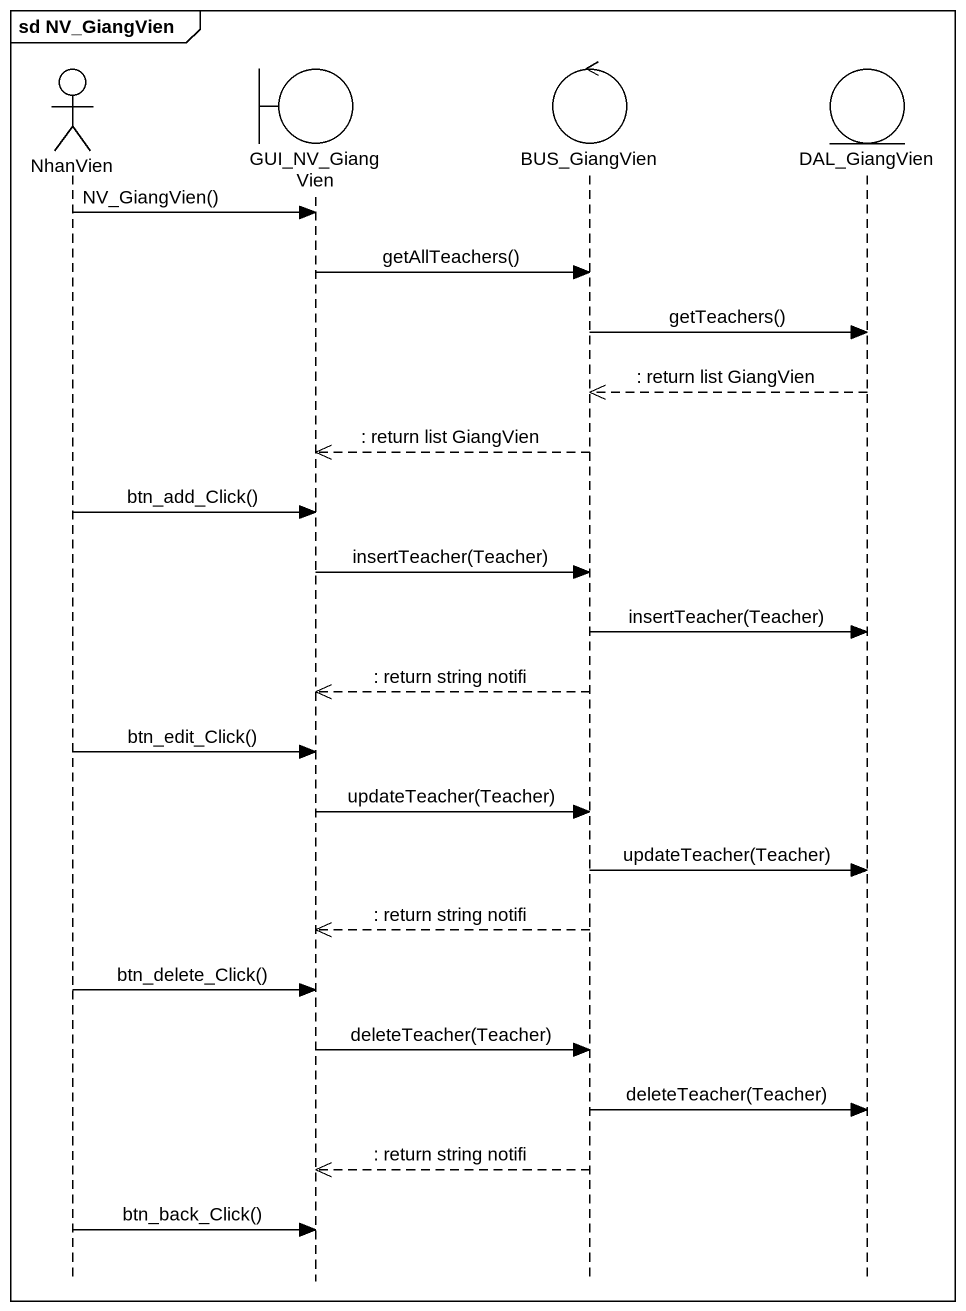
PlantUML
@startuml
mainframe sd NV_GiangVien
hide footbox
actor NhanVien
boundary GUI_NV_GiangVien
control BUS_GiangVien
entity DAL_GiangVien

NhanVien -> GUI_NV_GiangVien : NV_GiangVien()
GUI_NV_GiangVien -> BUS_GiangVien : getAllTeachers()
BUS_GiangVien -> DAL_GiangVien : getTeachers()
DAL_GiangVien -->> BUS_GiangVien : : return list GiangVien
BUS_GiangVien -->> GUI_NV_GiangVien : : return list GiangVien
NhanVien -> GUI_NV_GiangVien : btn_add_Click()
GUI_NV_GiangVien -> BUS_GiangVien : insertTeacher(Teacher)
BUS_GiangVien -> DAL_GiangVien : insertTeacher(Teacher)
BUS_GiangVien -->> GUI_NV_GiangVien : : return string notifi
NhanVien -> GUI_NV_GiangVien : btn_edit_Click()
GUI_NV_GiangVien -> BUS_GiangVien : updateTeacher(Teacher)
BUS_GiangVien -> DAL_GiangVien : updateTeacher(Teacher)
BUS_GiangVien -->> GUI_NV_GiangVien : : return string notifi
NhanVien -> GUI_NV_GiangVien : btn_delete_Click()
GUI_NV_GiangVien -> BUS_GiangVien : deleteTeacher(Teacher)
BUS_GiangVien -> DAL_GiangVien : deleteTeacher(Teacher)
BUS_GiangVien -->> GUI_NV_GiangVien : : return string notifi
NhanVien -> GUI_NV_GiangVien : btn_back_Click()
@enduml
